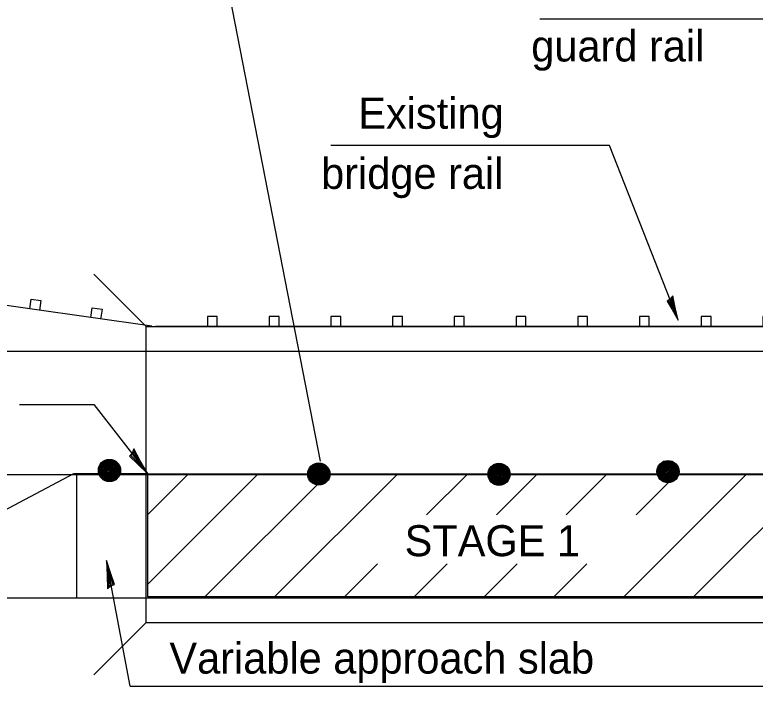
# Model space of a CAD drawing. Extents: x 52832 to 54215, y 64481 to 66497.
# Drawn here: x 53104.7 to 53157.6, y 64831.1 to 64879.2 of the extents above; entities that cross this region are included whole.
import ezdxf

# ---------------------------------------------------------------- set-up
doc = ezdxf.new("R2010")
doc.units = 0
for name, color, linetype in [('Alignment_EX_20 Baseline', 7, 'Continuous'), ('Design_EX_Roadway Dimensions', 7, 'Continuous'), ('Design_PR_EOP', 7, 'Continuous'), ('Stage_Construction Traffic Control', 7, 'Continuous'), ('Topo_Bridge Structures', 7, 'Continuous'), ('Topo_Guardrail', 7, 'Continuous')]:
    doc.layers.add(name, color=color, linetype=linetype)

msp = doc.modelspace()

# ---------------------------------------------------------------- linework, layer by layer
at = {"layer": 'Alignment_EX_20 Baseline'}
msp.add_line((53087.291, 64846.27), (53409.06, 64846.27), dxfattribs=at)
at = {"layer": 'Design_EX_Roadway Dimensions'}
for p, q in [((53117.735, 64892.517), (53126.554, 64847.212)), ((53142.259, 64878.862), (53162.306, 64878.862)), ((53147.225, 64869.801), (53127.306, 64869.801)), ((53152.14, 64857.303), (53147.225, 64869.801)), ((53105.058, 64851.267), (53110.36, 64851.267)), ((53110.36, 64851.267), (53114.214, 64846.314)), ((53112.956, 64831.122), (53111.269, 64840.122)), ((53112.956, 64831.122), (53163.498, 64831.122))]:
    msp.add_line(p, q, dxfattribs=at)
for points in [[(53151.567, 64858.818), (53151.363, 64858.679), (53151.712, 64858.082), (53152.14, 64857.303), (53151.916, 64858.224), (53151.748, 64859.046), (53151.567, 64858.818), (53151.447, 64858.693), (53151.922, 64857.854), (53151.713, 64858.893), (53151.577, 64858.674), (53151.763, 64858.276), (53151.67, 64858.693)], [(53113.096, 64847.796), (53112.917, 64847.577), (53113.493, 64847.033), (53114.214, 64846.314), (53113.67, 64847.255), (53113.221, 64848.103), (53113.096, 64847.796), (53113.003, 64847.617), (53113.799, 64846.85), (53113.229, 64847.924), (53113.153, 64847.639), (53113.487, 64847.262), (53113.249, 64847.689)], [(53111.584, 64838.292), (53111.845, 64838.405), (53111.581, 64839.152), (53111.268, 64840.122), (53111.322, 64839.037), (53111.333, 64838.078), (53111.584, 64838.292), (53111.749, 64838.407), (53111.391, 64839.454), (53111.406, 64838.239), (53111.605, 64838.457), (53111.481, 64838.947), (53111.497, 64838.457)]]:
    msp.add_lwpolyline(points, dxfattribs=at)
at = {"layer": 'Design_PR_EOP'}
for p, q in [((52896.149, 64855.095), (53409.06, 64855.095)), ((52896.149, 64837.447), (53409.06, 64837.447))]:
    msp.add_line(p, q, dxfattribs=at)
at = {"layer": 'Stage_Construction Traffic Control'}
for p, q in [((53108.919, 64846.314), (53090.526, 64836.621)), ((53114.214, 64846.314), (53108.919, 64846.314)), ((53114.214, 64846.314), (53163.512, 64846.314)), ((53114.214, 64837.508), (53114.214, 64846.314)), ((53114.214, 64846.314), (53163.512, 64846.314)), ((53163.512, 64837.508), (53114.214, 64837.508))]:
    msp.add_line(p, q, dxfattribs=at)
for points in [[(53112.156, 64846.156), (53111.96, 64845.954), (53111.626, 64845.805), (53111.275, 64845.822), (53110.99, 64845.995), (53110.796, 64846.215), (53110.74, 64846.674), (53110.907, 64847.061), (53111.286, 64847.293), (53111.663, 64847.297), (53111.993, 64847.132), (53112.196, 64846.858), (53112.242, 64846.586), (53112.179, 64846.231), (53111.947, 64846.008), (53111.634, 64845.859), (53111.304, 64845.868), (53111.089, 64846.004), (53110.832, 64846.206), (53110.796, 64846.505), (53110.808, 64846.797), (53110.932, 64847.033), (53111.3, 64847.256), (53111.659, 64847.259), (53111.986, 64847.107), (53112.171, 64846.847), (53112.204, 64846.586), (53112.147, 64846.244), (53111.924, 64846.033), (53111.634, 64845.909), (53111.304, 64845.909), (53111.051, 64846.066), (53110.858, 64846.227), (53110.845, 64846.513), (53110.829, 64846.764), (53110.969, 64847), (53111.315, 64847.211), (53111.659, 64847.211), (53111.968, 64847.075), (53112.133, 64846.822), (53112.179, 64846.586), (53112.081, 64846.255), (53111.907, 64846.07), (53111.609, 64845.933), (53111.3, 64845.954), (53111.064, 64846.094), (53110.928, 64846.252), (53110.89, 64846.475), (53110.87, 64846.747), (53111.001, 64846.921), (53111.325, 64847.148), (53111.659, 64847.148), (53111.957, 64847.025), (53112.097, 64846.776), (53112.156, 64846.574), (53112.031, 64846.29), (53111.882, 64846.108), (53111.588, 64845.979), (53111.304, 64845.991), (53111.093, 64846.129), (53110.969, 64846.281), (53110.932, 64846.513), (53110.919, 64846.735), (53111.043, 64846.885), (53111.336, 64847.098), (53111.651, 64847.107), (53111.931, 64846.987), (53112.071, 64846.76), (53112.081, 64846.553), (53111.997, 64846.302), (53111.886, 64846.144), (53111.573, 64846.02), (53111.336, 64846.044), (53111.125, 64846.165), (53111.019, 64846.302), (53110.964, 64846.528), (53110.969, 64846.727), (53111.08, 64846.858), (53111.362, 64847.061), (53111.659, 64847.058), (53111.924, 64846.937), (53112.035, 64846.753), (53112.031, 64846.528), (53111.945, 64846.331), (53111.845, 64846.194), (53111.573, 64846.058), (53111.35, 64846.079), (53111.18, 64846.19), (53111.076, 64846.305), (53111.005, 64846.43), (53110.993, 64846.524), (53111.005, 64846.689), (53111.125, 64846.835), (53111.3, 64846.962), (53111.452, 64847.011), (53111.676, 64846.987), (53111.874, 64846.921), (53112.006, 64846.715), (53111.986, 64846.536), (53111.895, 64846.339), (53111.757, 64846.19)], [(53111.757, 64846.19), (53111.559, 64846.094), (53111.354, 64846.131), (53111.18, 64846.302), (53111.08, 64846.4), (53111.043, 64846.536), (53111.08, 64846.674), (53111.151, 64846.797), (53111.291, 64846.887), (53111.477, 64846.958), (53111.626, 64846.958), (53111.774, 64846.921), (53111.861, 64846.81), (53111.972, 64846.549), (53111.832, 64846.339), (53111.671, 64846.202), (53111.526, 64846.156), (53111.336, 64846.194), (53111.212, 64846.342), (53111.143, 64846.492), (53111.164, 64846.616), (53111.23, 64846.747), (53111.362, 64846.826), (53111.523, 64846.864), (53111.663, 64846.864), (53111.874, 64846.715), (53111.924, 64846.549), (53111.811, 64846.405), (53111.707, 64846.29), (53111.576, 64846.24), (53111.373, 64846.252), (53111.241, 64846.313), (53111.154, 64846.4), (53111.118, 64846.486), (53111.139, 64846.697), (53111.204, 64846.776), (53111.35, 64846.858), (53111.526, 64846.887), (53111.687, 64846.887), (53111.811, 64846.887), (53111.91, 64846.822), (53111.972, 64846.703), (53111.845, 64846.563), (53111.807, 64846.425), (53111.684, 64846.331), (53111.465, 64846.281), (53111.291, 64846.305), (53111.216, 64846.413), (53111.212, 64846.516), (53111.241, 64846.636), (53111.315, 64846.727), (53111.477, 64846.776), (53111.621, 64846.785), (53111.807, 64846.689), (53111.82, 64846.603), (53111.784, 64846.486), (53111.596, 64846.392), (53111.44, 64846.313), (53111.304, 64846.363), (53111.262, 64846.463), (53111.275, 64846.563), (53111.336, 64846.661), (53111.588, 64846.727), (53111.774, 64846.636), (53111.757, 64846.528), (53111.596, 64846.438), (53111.411, 64846.376), (53111.315, 64846.45), (53111.35, 64846.566), (53111.552, 64846.624), (53111.687, 64846.603), (53111.46, 64846.45), (53111.44, 64846.536), (53111.398, 64846.636), (53111.602, 64846.653), (53111.72, 64846.549), (53111.584, 64846.486)], [(53127.12, 64845.904), (53126.928, 64845.701), (53126.592, 64845.553), (53126.241, 64845.568), (53125.956, 64845.743), (53125.762, 64845.961), (53125.707, 64846.42), (53125.873, 64846.808), (53126.253, 64847.04), (53126.629, 64847.044), (53126.959, 64846.878), (53127.163, 64846.606), (53127.208, 64846.333), (53127.145, 64845.977), (53126.915, 64845.755), (53126.6, 64845.606), (53126.27, 64845.614), (53126.055, 64845.75), (53125.798, 64845.954), (53125.762, 64846.251), (53125.775, 64846.543), (53125.898, 64846.781), (53126.266, 64847.003), (53126.625, 64847.007), (53126.952, 64846.854), (53127.137, 64846.593), (53127.17, 64846.333), (53127.113, 64845.99), (53126.89, 64845.779), (53126.6, 64845.656), (53126.27, 64845.656), (53126.017, 64845.814), (53125.825, 64845.975), (53125.811, 64846.259), (53125.795, 64846.511), (53125.936, 64846.746), (53126.282, 64846.957), (53126.625, 64846.957), (53126.936, 64846.821), (53127.1, 64846.57), (53127.145, 64846.333), (53127.047, 64846.002), (53126.873, 64845.816), (53126.575, 64845.68), (53126.266, 64845.701), (53126.03, 64845.841), (53125.894, 64845.998), (53125.857, 64846.222), (53125.836, 64846.493), (53125.967, 64846.668), (53126.291, 64846.896), (53126.625, 64846.896), (53126.923, 64846.772), (53127.063, 64846.523), (53127.12, 64846.321), (53126.997, 64846.036), (53126.848, 64845.854), (53126.554, 64845.726), (53126.27, 64845.737), (53126.059, 64845.875), (53125.936, 64846.027), (53125.898, 64846.259), (53125.886, 64846.482), (53126.009, 64846.631), (53126.303, 64846.846), (53126.617, 64846.854), (53126.898, 64846.735), (53127.038, 64846.507), (53127.047, 64846.301), (53126.965, 64846.048), (53126.853, 64845.89), (53126.539, 64845.766), (53126.303, 64845.793), (53126.091, 64845.911), (53125.986, 64846.048), (53125.93, 64846.276), (53125.936, 64846.474), (53126.047, 64846.606), (53126.328, 64846.808), (53126.625, 64846.804), (53126.89, 64846.685), (53127.001, 64846.499), (53126.997, 64846.276), (53126.911, 64846.077), (53126.812, 64845.94), (53126.539, 64845.804), (53126.314, 64845.825), (53126.146, 64845.937), (53126.042, 64846.051), (53125.972, 64846.177), (53125.959, 64846.271), (53125.972, 64846.437), (53126.091, 64846.581), (53126.266, 64846.71), (53126.418, 64846.76), (53126.642, 64846.735), (53126.84, 64846.668), (53126.973, 64846.462), (53126.952, 64846.283), (53126.861, 64846.086), (53126.724, 64845.937)], [(53139.997, 64845.883), (53139.803, 64845.68), (53139.467, 64845.532), (53139.116, 64845.549), (53138.832, 64845.722), (53138.638, 64845.941), (53138.584, 64846.4), (53138.75, 64846.788), (53139.13, 64847.019), (53139.505, 64847.025), (53139.836, 64846.858), (53140.039, 64846.585), (53140.083, 64846.313), (53140.022, 64845.958), (53139.791, 64845.735), (53139.476, 64845.586), (53139.145, 64845.594), (53138.93, 64845.73), (53138.674, 64845.933), (53138.638, 64846.231), (53138.65, 64846.524), (53138.774, 64846.76), (53139.143, 64846.983), (53139.501, 64846.987), (53139.828, 64846.835), (53140.013, 64846.574), (53140.047, 64846.313), (53139.989, 64845.97), (53139.766, 64845.76), (53139.476, 64845.636), (53139.145, 64845.636), (53138.893, 64845.793), (53138.7, 64845.954), (53138.688, 64846.24), (53138.671, 64846.491), (53138.811, 64846.727), (53139.158, 64846.937), (53139.501, 64846.937), (53139.811, 64846.801), (53139.976, 64846.549), (53140.022, 64846.313), (53139.922, 64845.982), (53139.749, 64845.797), (53139.452, 64845.66), (53139.143, 64845.68), (53138.905, 64845.821), (53138.77, 64845.979), (53138.732, 64846.202), (53138.711, 64846.474), (53138.843, 64846.647), (53139.166, 64846.875), (53139.501, 64846.875), (53139.799, 64846.751), (53139.939, 64846.503), (53139.997, 64846.301), (53139.872, 64846.016), (53139.725, 64845.834), (53139.431, 64845.705), (53139.145, 64845.718), (53138.935, 64845.855), (53138.811, 64846.008), (53138.774, 64846.24), (53138.761, 64846.462), (53138.885, 64846.611), (53139.179, 64846.826), (53139.494, 64846.835), (53139.774, 64846.714), (53139.914, 64846.486), (53139.922, 64846.28), (53139.84, 64846.029), (53139.728, 64845.871), (53139.415, 64845.747), (53139.179, 64845.771), (53138.968, 64845.891), (53138.861, 64846.029), (53138.807, 64846.255), (53138.811, 64846.453), (53138.922, 64846.585), (53139.204, 64846.788), (53139.501, 64846.785), (53139.766, 64846.664), (53139.878, 64846.48), (53139.872, 64846.255), (53139.786, 64846.058), (53139.688, 64845.92), (53139.415, 64845.785), (53139.191, 64845.805), (53139.022, 64845.916), (53138.919, 64846.031), (53138.849, 64846.156), (53138.836, 64846.251), (53138.849, 64846.416), (53138.968, 64846.561), (53139.143, 64846.689), (53139.294, 64846.739), (53139.517, 64846.714), (53139.717, 64846.647), (53139.849, 64846.442), (53139.828, 64846.263), (53139.736, 64846.066), (53139.599, 64845.916)], [(53152.079, 64846.08), (53151.886, 64845.877), (53151.552, 64845.729), (53151.2, 64845.746), (53150.914, 64845.919), (53150.72, 64846.138), (53150.667, 64846.597), (53150.832, 64846.986), (53151.212, 64847.218), (53151.588, 64847.222), (53151.918, 64847.055), (53152.121, 64846.783), (53152.167, 64846.51), (53152.106, 64846.155), (53151.874, 64845.933), (53151.559, 64845.783), (53151.229, 64845.791), (53151.014, 64845.927), (53150.759, 64846.13), (53150.72, 64846.428), (53150.732, 64846.721), (53150.857, 64846.957), (53151.225, 64847.18), (53151.584, 64847.184), (53151.91, 64847.032), (53152.097, 64846.771), (53152.129, 64846.51), (53152.071, 64846.167), (53151.849, 64845.957), (53151.559, 64845.833), (53151.229, 64845.833), (53150.978, 64845.99), (53150.782, 64846.151), (53150.77, 64846.437), (53150.753, 64846.689), (53150.893, 64846.923), (53151.241, 64847.134), (53151.584, 64847.134), (53151.895, 64846.997), (53152.06, 64846.746), (53152.106, 64846.51), (53152.006, 64846.18), (53151.832, 64845.994), (53151.534, 64845.857), (53151.225, 64845.877), (53150.989, 64846.019), (53150.853, 64846.176), (53150.815, 64846.399), (53150.796, 64846.671), (53150.928, 64846.846), (53151.25, 64847.073), (53151.584, 64847.073), (53151.881, 64846.948), (53152.022, 64846.7), (53152.079, 64846.499), (53151.956, 64846.213), (53151.807, 64846.03), (53151.515, 64845.904), (53151.229, 64845.915), (53151.018, 64846.051), (53150.893, 64846.205), (53150.857, 64846.437), (53150.845, 64846.66), (53150.968, 64846.808), (53151.262, 64847.023), (53151.576, 64847.032), (53151.857, 64846.912), (53151.997, 64846.683), (53152.006, 64846.478), (53151.924, 64846.226), (53151.812, 64846.068), (53151.497, 64845.944), (53151.262, 64845.969), (53151.051, 64846.088), (53150.943, 64846.226), (53150.89, 64846.452), (53150.893, 64846.652), (53151.005, 64846.783), (53151.286, 64846.986), (53151.584, 64846.982), (53151.849, 64846.862), (53151.96, 64846.675), (53151.956, 64846.452), (53151.87, 64846.255), (53151.77, 64846.117), (53151.497, 64845.982), (53151.275, 64846.002), (53151.104, 64846.115), (53151.001, 64846.228), (53150.931, 64846.353), (53150.919, 64846.449), (53150.931, 64846.613), (53151.051, 64846.758), (53151.225, 64846.886), (53151.377, 64846.936), (53151.601, 64846.912), (53151.799, 64846.846), (53151.931, 64846.639), (53151.91, 64846.46), (53151.82, 64846.262), (53151.684, 64846.115)], [(53151.684, 64846.115), (53151.485, 64846.019), (53151.279, 64846.056), (53151.104, 64846.226), (53151.005, 64846.324), (53150.968, 64846.46), (53151.005, 64846.597), (53151.076, 64846.721), (53151.216, 64846.813), (53151.402, 64846.883), (53151.552, 64846.883), (53151.699, 64846.846), (53151.787, 64846.733), (53151.899, 64846.473), (53151.757, 64846.262), (53151.596, 64846.126), (53151.452, 64846.08), (53151.262, 64846.117), (53151.139, 64846.267), (53151.068, 64846.416), (53151.089, 64846.539), (53151.154, 64846.671), (53151.286, 64846.75), (53151.447, 64846.788), (53151.588, 64846.788), (53151.799, 64846.639), (53151.849, 64846.473), (53151.737, 64846.328), (53151.634, 64846.213), (53151.502, 64846.163), (53151.3, 64846.176), (53151.166, 64846.238), (53151.08, 64846.324), (53151.043, 64846.412), (53151.062, 64846.622), (53151.13, 64846.7), (53151.275, 64846.783), (53151.452, 64846.813), (53151.613, 64846.813), (53151.737, 64846.813), (53151.836, 64846.746), (53151.899, 64846.627), (53151.77, 64846.486), (53151.734, 64846.349), (53151.609, 64846.255), (53151.391, 64846.205), (53151.216, 64846.228), (53151.141, 64846.337), (53151.139, 64846.441), (53151.166, 64846.56), (53151.241, 64846.652), (53151.402, 64846.7), (53151.547, 64846.71), (53151.734, 64846.613), (53151.746, 64846.528), (53151.707, 64846.412), (53151.523, 64846.317), (53151.365, 64846.238), (53151.229, 64846.288), (53151.187, 64846.387), (53151.2, 64846.486), (53151.262, 64846.585), (53151.515, 64846.652), (53151.699, 64846.56), (53151.684, 64846.452), (53151.523, 64846.362), (53151.336, 64846.299), (53151.241, 64846.374), (53151.275, 64846.489), (53151.476, 64846.548), (53151.613, 64846.528), (53151.386, 64846.374), (53151.365, 64846.46), (53151.323, 64846.56), (53151.526, 64846.577), (53151.646, 64846.473), (53151.51, 64846.412)], [(53114.214, 64838.412), (53122.116, 64846.314)], [(53114.214, 64843.404), (53117.125, 64846.314)], [(53118.301, 64837.508), (53127.108, 64846.314)], [(53123.293, 64837.508), (53132.099, 64846.314)], [(53126.724, 64845.937), (53126.525, 64845.841), (53126.32, 64845.879), (53126.146, 64846.048), (53126.047, 64846.148), (53126.009, 64846.283), (53126.047, 64846.42), (53126.117, 64846.543), (53126.257, 64846.635), (53126.443, 64846.706), (53126.592, 64846.706), (53126.742, 64846.668), (53126.828, 64846.556), (53126.939, 64846.296), (53126.798, 64846.086), (53126.638, 64845.948), (53126.493, 64845.904), (53126.303, 64845.94), (53126.178, 64846.09), (53126.109, 64846.238), (53126.13, 64846.362), (53126.196, 64846.493), (53126.328, 64846.573), (53126.489, 64846.61), (53126.629, 64846.61), (53126.84, 64846.462), (53126.89, 64846.296), (53126.778, 64846.151), (53126.675, 64846.036), (53126.543, 64845.986), (53126.341, 64845.998), (53126.207, 64846.061), (53126.12, 64846.148), (53126.084, 64846.234), (53126.105, 64846.445), (53126.17, 64846.523), (53126.314, 64846.606), (53126.493, 64846.635), (53126.654, 64846.635), (53126.778, 64846.635), (53126.878, 64846.57), (53126.939, 64846.449), (53126.812, 64846.309), (53126.774, 64846.172), (53126.65, 64846.077), (53126.431, 64846.027), (53126.257, 64846.051), (53126.183, 64846.159), (53126.178, 64846.263), (53126.207, 64846.382), (53126.282, 64846.474), (53126.443, 64846.523), (53126.588, 64846.532), (53126.774, 64846.437), (53126.786, 64846.351), (53126.75, 64846.234), (53126.563, 64846.14), (53126.406, 64846.061), (53126.27, 64846.111), (53126.228, 64846.209), (53126.241, 64846.309), (53126.303, 64846.409), (53126.554, 64846.474), (53126.742, 64846.382), (53126.724, 64846.276), (53126.563, 64846.184), (53126.378, 64846.122), (53126.282, 64846.198), (53126.314, 64846.312), (53126.518, 64846.37), (53126.654, 64846.351), (53126.427, 64846.198), (53126.406, 64846.283), (53126.364, 64846.382), (53126.567, 64846.399), (53126.686, 64846.296), (53126.552, 64846.234)], [(53134.158, 64843.382), (53137.091, 64846.314)], [(53139.599, 64845.916), (53139.402, 64845.821), (53139.195, 64845.858), (53139.022, 64846.029), (53138.922, 64846.127), (53138.885, 64846.263), (53138.922, 64846.4), (53138.993, 64846.524), (53139.133, 64846.616), (53139.319, 64846.685), (53139.467, 64846.685), (53139.617, 64846.647), (53139.705, 64846.536), (53139.816, 64846.276), (53139.675, 64846.066), (53139.514, 64845.929), (53139.369, 64845.883), (53139.179, 64845.92), (53139.054, 64846.069), (53138.985, 64846.219), (53139.005, 64846.342), (53139.072, 64846.474), (53139.204, 64846.553), (53139.365, 64846.591), (53139.505, 64846.591), (53139.717, 64846.442), (53139.766, 64846.276), (53139.655, 64846.131), (53139.551, 64846.016), (53139.419, 64845.966), (53139.216, 64845.979), (53139.083, 64846.04), (53138.997, 64846.127), (53138.96, 64846.213), (53138.98, 64846.424), (53139.046, 64846.503), (53139.191, 64846.585), (53139.369, 64846.616), (53139.53, 64846.616), (53139.655, 64846.616), (53139.753, 64846.549), (53139.816, 64846.43), (53139.688, 64846.29), (53139.649, 64846.152), (53139.526, 64846.058), (53139.306, 64846.008), (53139.133, 64846.031), (53139.059, 64846.14), (53139.054, 64846.242), (53139.083, 64846.363), (53139.158, 64846.453), (53139.319, 64846.503), (53139.465, 64846.511), (53139.649, 64846.416), (53139.663, 64846.33), (53139.625, 64846.213), (53139.438, 64846.119), (53139.283, 64846.04), (53139.145, 64846.09), (53139.104, 64846.19), (53139.116, 64846.29), (53139.179, 64846.388), (53139.431, 64846.453), (53139.617, 64846.363), (53139.599, 64846.255), (53139.438, 64846.165), (53139.254, 64846.102), (53139.158, 64846.177), (53139.191, 64846.292), (53139.394, 64846.351), (53139.53, 64846.33), (53139.304, 64846.177), (53139.283, 64846.263), (53139.241, 64846.363), (53139.444, 64846.38), (53139.563, 64846.276), (53139.427, 64846.213)], [(53139.151, 64843.382), (53142.082, 64846.314)], [(53144.141, 64843.382), (53147.075, 64846.314)], [(53148.252, 64837.508), (53157.058, 64846.314)], [(53149.134, 64843.382), (53152.065, 64846.314)], [(53153.242, 64837.508), (53162.048, 64846.314)], [(53128.284, 64837.508), (53130.643, 64839.866)], [(53133.276, 64837.508), (53135.634, 64839.866)], [(53138.267, 64837.508), (53140.626, 64839.866)], [(53143.26, 64837.508), (53145.617, 64839.866)]]:
    msp.add_lwpolyline(points, dxfattribs=at)
for centre in [(53111.483, 64846.555), (53126.449, 64846.302), (53139.325, 64846.282), (53151.408, 64846.479)]:
    msp.add_circle(centre, 0.794, dxfattribs=at)
at = {"layer": 'Topo_Bridge Structures'}
for p, q in [((53114.113, 64856.859), (53110.369, 64860.604)), ((53114.113, 64835.682), (53114.113, 64856.859)), ((53114.113, 64856.859), (53163.527, 64856.859)), ((53109.131, 64846.27), (53109.131, 64837.447)), ((53114.113, 64835.682), (53110.369, 64831.938)), ((53114.113, 64835.682), (53163.527, 64835.682))]:
    msp.add_line(p, q, dxfattribs=at)
at = {"layer": 'Topo_Guardrail'}
for points in [[(53105.782, 64858.109), (53101.414, 64858.729), (53101.514, 64859.427), (53102.213, 64859.329), (53102.114, 64858.63)], [(53110.151, 64857.489), (53105.782, 64858.109), (53105.882, 64858.808), (53106.581, 64858.709), (53106.481, 64858.011)], [(53114.519, 64856.869), (53110.151, 64857.489), (53110.249, 64858.187), (53110.95, 64858.088), (53110.85, 64857.389)], [(53114.782, 64856.869), (53119.193, 64856.869), (53119.193, 64857.577), (53118.487, 64857.577), (53118.487, 64856.869)], [(53119.193, 64856.869), (53123.605, 64856.869), (53123.605, 64857.577), (53122.899, 64857.577), (53122.899, 64856.869)], [(53123.605, 64856.869), (53128.018, 64856.869), (53128.018, 64857.577), (53127.31, 64857.577), (53127.31, 64856.869)], [(53128.018, 64856.869), (53132.43, 64856.869), (53132.43, 64857.577), (53131.723, 64857.577), (53131.723, 64856.869)], [(53132.43, 64856.869), (53136.841, 64856.869), (53136.841, 64857.577), (53136.135, 64857.577), (53136.135, 64856.869)], [(53136.841, 64856.869), (53141.253, 64856.869), (53141.253, 64857.577), (53140.547, 64857.577), (53140.547, 64856.869)], [(53141.253, 64856.869), (53145.666, 64856.869), (53145.666, 64857.577), (53144.96, 64857.577), (53144.96, 64856.869)], [(53145.666, 64856.869), (53150.077, 64856.869), (53150.077, 64857.577), (53149.371, 64857.577), (53149.371, 64856.869)], [(53150.077, 64856.869), (53154.489, 64856.869), (53154.489, 64857.577), (53153.783, 64857.577), (53153.783, 64856.869)], [(53154.489, 64856.869), (53158.902, 64856.869), (53158.902, 64857.577), (53158.194, 64857.577), (53158.194, 64856.869)]]:
    msp.add_lwpolyline(points, dxfattribs=at)

# ---------------------------------------------------------------- texts
at = {"layer": 'Design_EX_Roadway Dimensions'}
for s, height, p in [('guard rail', 2.2197, (53141.637, 64875.816)), ('Existing', 2.2197, (53129.27, 64871.002)), ('bridge rail', 2.21968, (53126.614, 64866.702)), ('Variable approach slab', 2.21968, (53115.769, 64832.024))]:
    msp.add_text(s, height=height, dxfattribs=at).set_placement(p)
at = {"layer": 'Stage_Construction Traffic Control'}
msp.add_text('STAGE 1', height=2.2197, dxfattribs=at).set_placement((53132.587, 64840.421))

doc.saveas('drawing.dxf')
